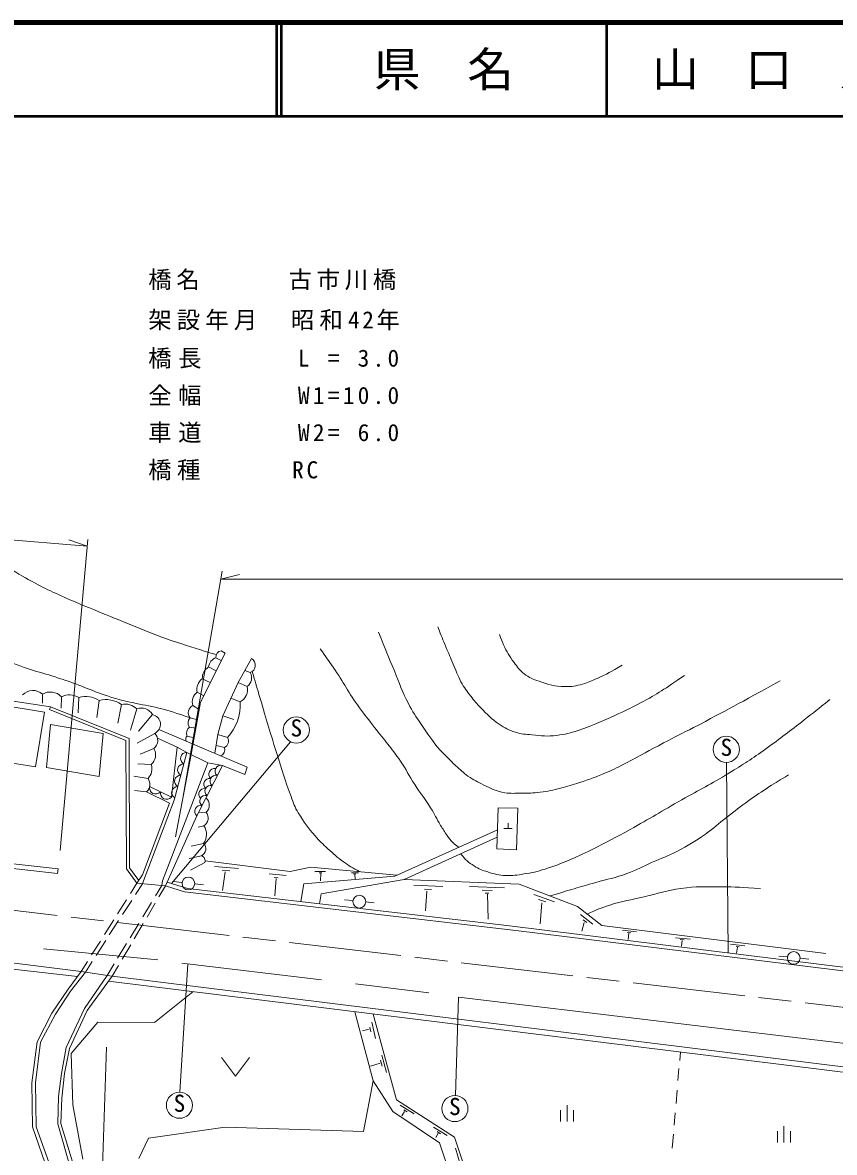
# Model space of a CAD drawing. Units: millimetres, scale not verified. Extents: x 40000 to 680000, y 20000 to 380000.
# Drawn here: x 270593 to 357376, y 259156 to 380000 of the extents above; entities that cross this region are included whole.
import ezdxf
from ezdxf.enums import TextEntityAlignment as Align

# ---------------------------------------------------------------- set-up
doc = ezdxf.new("R2010")
doc.units = ezdxf.units.MM
doc.header["$LTSCALE"] = 1000
doc.linetypes.add('CHAIN', pattern=[18.5, 12, -1.5, 3.5, -1.5])
for name, color, linetype, lineweight in [('M-BGD', 7, 'Continuous', 13), ('M-BMK', 2, 'CHAIN', 13), ('M-STR-HTXT', 7, 'Continuous', 13), ('M-STR-STR1', 1, 'Continuous', 13), ('M-TTL', 2, 'Continuous', 140), ('M-TTL-LINE', 7, 'Continuous', 50)]:
    doc.layers.add(name, color=color, linetype=linetype, lineweight=lineweight)
doc.layers.add('M-TTL-TXT', color=7, linetype='Continuous')
doc.styles.add('ＭＳ ゴシック', font='')
doc.styles.get('ＭＳ ゴシック').set_extended_font_data('MS Gothic')

msp = doc.modelspace()

# ---------------------------------------------------------------- linework, layer by layer
at = {"layer": 'M-BGD'}
for p, q in [((292230, 312570), (289616, 307309)), ((291265, 312072), (291827, 311760)), ((291815, 312807), (292230, 312570)), ((293631, 309405), (295048, 311970)), ((290473, 311077), (291284, 310667)), ((294352, 310710), (294937, 310472)), ((252869, 310005), (273584, 306813)), ((253224, 309433), (272933, 306252)), ((289806, 309821), (290660, 309410)), ((291982, 305837), (293631, 309405)), ((293631, 309405), (294611, 308992)), ((272704, 308165), (272704, 307215)), ((289254, 308367), (289954, 307989)), ((274765, 307891), (274728, 306668)), ((276600, 307803), (276544, 306156)), ((278789, 307495), (278520, 305679)), ((281157, 307069), (280767, 305054)), ((289616, 307309), (288609, 301708)), ((289475, 306527), (288791, 306972)), ((293861, 307346), (292857, 307732)), ((272933, 306252), (271989, 300403)), ((273584, 306813), (273482, 306525)), ((273482, 306525), (281630, 303198)), ((281979, 303417), (273584, 306813)), ((282811, 306587), (282139, 304331)), ((284469, 305985), (282973, 304196)), ((291468, 303842), (291982, 305837)), ((293184, 305474), (291982, 305837)), ((273575, 304915), (273145, 300319)), ((273575, 304915), (279209, 303947)), ((289116, 304530), (288443, 304642)), ((289275, 305414), (288499, 305629)), ((279209, 303947), (278779, 299352)), ((282035, 289591), (281979, 303417)), ((282833, 302943), (284714, 303976)), ((287131, 302514), (285001, 303472)), ((285174, 304392), (294585, 300366)), ((288199, 303681), (288928, 303484)), ((291130, 301844), (291468, 303842)), ((292494, 303519), (291468, 303842)), ((258541, 302574), (271989, 300403)), ((281686, 289475), (281630, 303198)), ((283146, 301747), (284636, 302362)), ((286497, 297154), (287131, 302514)), ((286505, 287912), (299230, 303088)), ((287131, 302514), (288143, 301934)), ((292160, 302467), (291272, 302685)), ((286809, 296842), (288143, 301934)), ((288609, 301708), (286925, 292920)), ((288143, 301934), (290405, 300839)), ((273145, 300319), (278779, 299352)), ((282927, 300715), (284345, 300632)), ((290405, 300839), (285545, 288205)), ((291954, 300543), (289234, 295164)), ((291954, 300543), (290405, 300839)), ((294338, 299577), (291954, 300543)), ((294585, 300366), (294338, 299577)), ((345858, 300868), (346022, 280483)), ((282500, 299381), (284001, 299162)), ((282552, 297859), (283855, 297724)), ((283855, 297724), (286306, 296504)), ((284168, 298290), (286497, 297154)), ((283400, 288857), (286306, 296504)), ((283411, 287901), (286809, 296842)), ((289234, 295164), (285872, 287656)), ((290216, 295533), (289412, 295516)), ((321277, 291637), (321425, 296014)), ((321425, 296014), (323520, 295992)), ((323520, 295992), (323396, 291533)), ((289977, 294097), (289361, 293959)), ((322049, 293797), (322942, 293797)), ((322496, 293797), (322496, 294379)), ((238013, 292978), (274341, 288999)), ((310377, 288705), (321289, 293640)), ((311384, 288341), (321319, 292887)), ((249678, 292203), (274395, 289496)), ((289946, 292197), (288599, 291916)), ((323396, 291533), (321277, 291637)), ((289704, 290888), (288391, 290587)), ((290064, 290161), (288551, 289355)), ((290104, 290346), (299208, 289190)), ((274341, 288999), (274395, 289496)), ((282819, 287937), (281686, 289475)), ((283020, 288255), (282035, 289591)), ((282819, 287937), (283400, 288857)), ((291111, 289743), (293659, 289515)), ((291921, 289355), (292749, 289285)), ((292253, 289155), (291976, 287167)), ((296949, 288936), (298781, 288766)), ((299208, 289190), (301358, 289657)), ((301358, 289657), (310604, 288808)), ((301844, 289205), (302966, 289209)), ((302297, 289052), (302588, 289062)), ((302458, 288974), (302454, 288203)), ((305750, 289058), (306497, 289052)), ((305980, 288928), (306213, 288935)), ((306099, 288881), (306144, 288414)), ((285545, 288205), (285469, 287693)), ((287999, 287000), (285872, 287656)), ((288219, 287387), (286049, 288051)), ((286736, 288122), (287645, 288026)), ((289001, 287880), (289925, 287782)), ((297489, 288553), (297913, 288530)), ((297715, 288443), (297549, 286605)), ((300324, 285983), (300666, 287894)), ((300666, 287894), (310377, 288705)), ((311384, 288341), (302504, 286814)), ((323660, 287835), (311384, 288341)), ((312402, 287757), (315507, 287580)), ((329899, 285451), (323660, 287835)), ((323313, 282877), (287918, 287009)), ((288219, 287387), (322368, 283426)), ((302504, 286814), (302342, 285749)), ((313544, 287321), (314303, 287279)), ((313815, 287113), (313679, 285005)), ((318370, 287585), (322095, 287440)), ((319720, 287198), (320793, 287170)), ((320038, 286886), (320440, 286872)), ((320287, 286782), (320358, 284101)), ((325233, 286745), (327463, 285949)), ((305004, 286184), (305913, 286087)), ((307269, 285941), (308193, 285843)), ((325746, 286191), (326521, 285970)), ((326085, 285866), (325940, 283588)), ((332516, 283442), (329899, 285451)), ((330235, 284585), (331550, 283574)), ((330519, 284045), (330900, 283754)), ((322368, 283426), (361860, 278512)), ((361746, 278153), (323313, 282877)), ((330623, 283761), (330373, 282806)), ((356445, 280443), (332516, 283442)), ((334715, 282923), (336231, 282750)), ((335223, 282684), (335617, 282650)), ((335414, 282589), (335343, 281915)), ((340395, 282123), (342001, 281954)), ((340902, 281914), (341299, 281877)), ((341090, 281825), (341044, 281212)), ((258914, 280719), (276855, 278512)), ((285055, 279754), (272821, 280946)), ((346254, 281440), (347795, 281252)), ((346860, 281191), (347205, 281157)), ((347001, 281095), (346915, 280468)), ((258785, 279973), (276449, 277964)), ((288271, 279329), (287384, 265596)), ((302530, 277610), (287632, 279406)), ((351449, 280163), (352357, 280067)), ((353713, 279921), (354638, 279823)), ((276855, 278512), (275457, 276626)), ((275724, 276387), (277302, 278444)), ((277194, 274552), (279633, 278087)), ((280156, 278007), (277485, 274330)), ((280156, 278007), (362842, 267759)), ((279764, 277468), (363248, 267104)), ((314015, 276226), (306167, 277172)), ((275457, 276626), (273728, 274040)), ((274114, 273942), (275724, 276387)), ((284687, 273051), (288789, 276348)), ((316871, 265244), (317209, 275773)), ((317209, 275773), (360743, 270539)), ((275235, 270367), (277194, 274552)), ((277485, 274330), (275604, 270256)), ((273728, 274040), (272139, 270971)), ((272522, 270944), (274114, 273942)), ((308086, 266814), (306117, 274197)), ((308052, 273956), (310550, 264793)), ((275769, 269736), (278643, 273097)), ((278643, 273097), (284687, 273051)), ((307640, 272345), (306940, 272151)), ((307723, 272553), (307827, 272041)), ((307931, 273079), (308325, 271321)), ((272139, 270971), (271594, 266593)), ((271968, 266587), (272522, 270944)), ((275235, 270367), (274740, 267610)), ((275062, 267579), (275604, 270256)), ((275948, 264245), (275769, 269736)), ((309004, 269559), (309488, 267696)), ((340912, 269877), (340837, 269003)), ((291844, 269298), (293344, 267298)), ((293344, 267298), (294844, 269298)), ((308810, 268700), (307785, 268375)), ((308844, 269018), (309018, 268381)), ((274424, 265136), (274740, 267610)), ((275062, 267579), (274770, 264963)), ((340764, 268146), (340654, 266861)), ((271594, 266593), (271658, 261892)), ((272050, 261908), (271968, 266587)), ((308086, 266814), (307025, 261400)), ((310173, 263527), (308086, 266814)), ((274424, 265136), (274368, 262219)), ((274770, 264963), (274687, 262256)), ((310550, 264793), (316768, 260768)), ((340566, 265830), (340444, 264391)), ((277046, 258450), (275948, 264245)), ((315148, 260193), (310173, 263527)), ((310950, 264198), (312455, 263266)), ((311426, 263543), (311135, 263081)), ((311343, 263714), (311707, 263488)), ((328095, 262461), (328095, 263686)), ((328795, 262461), (328795, 264211)), ((329495, 262461), (329495, 263686)), ((274687, 262256), (276175, 257344)), ((340358, 263389), (340247, 262083)), ((271658, 261892), (273314, 257032)), ((273737, 257122), (272050, 261908)), ((275760, 257334), (274368, 262219)), ((292253, 261840), (284057, 260693)), ((307025, 261400), (292253, 261840)), ((314526, 261869), (315966, 260946)), ((315029, 261204), (314761, 260752)), ((314895, 261384), (315269, 261131)), ((340164, 261111), (340036, 259613)), ((351282, 260213), (351282, 261438)), ((351982, 260213), (351982, 261963)), ((352682, 260213), (352682, 261438)), ((284057, 260693), (283005, 258496)), ((316145, 257186), (315148, 260193)), ((316768, 260768), (317902, 257371)), ((316869, 259596), (317386, 257902))]:
    msp.add_line(p, q, dxfattribs=at)
for centre, radius in [((299855, 304338), 1398), ((345824, 302265), 1398), ((288319, 287917), 683), ((306587, 285978), 683), ((353032, 279958), 683), ((287361, 264198), 1398), ((316804, 263848), 1398)]:
    msp.add_circle(centre, radius, dxfattribs=at)
for centre, radius, start, end in [((291692, 310919), 1230, 110.31268, 172.60127), ((291912, 312161), 653, 98.53345, 187.88099), ((294638, 311247), 831, 291.09395, 60.41367), ((291220, 309875), 1416, 121.87241, 182.15833), ((290685, 308656), 1460, 127.05108, 191.43742), ((293916, 309921), 1160, 306.7796, 28.33373), ((271686, 307075), 1491, 46.93355, 137.11739), ((273560, 306711), 1687, 44.38683, 120.50823), ((289934, 307367), 1210, 124.21689, 199.02746), ((293136, 308669), 1509, 298.67812, 12.33683), ((275603, 306190), 1896, 58.2811, 116.22503), ((277362, 305285), 2631, 57.14726, 106.83028), ((279514, 304731), 2857, 54.89859, 104.68912), ((281542, 305313), 1798, 45.12837, 102.3882), ((289189, 306182), 885, 116.76918, 218.71768), ((288538, 307089), 5329, 317.93245, 2.7599), ((283303, 305358), 1324, 28.26497, 111.82023), ((284259, 304940), 1066, 295.24736, 78.65697), ((288865, 304023), 748, 124.28748, 207.20696), ((288996, 305106), 722, 133.54714, 220.00382), ((283944, 303204), 1090, 309.42548, 45.06718), ((288407, 303360), 382, 122.90118, 214.53739), ((291884, 303133), 721, 292.4957, 32.30827), ((283369, 301686), 1436, 312.77387, 28.07767), ((291472, 302228), 728, 294.78656, 19.14246), ((288123, 301290), 644, 88.23067, 242.40784), ((282973, 300178), 1445, 315.34462, 18.31028), ((287805, 300076), 644, 88.23067, 242.40784), ((291151, 299588), 642, 85.41693, 221.08845), ((291783, 299954), 613, 73.81885, 232.52438), ((283065, 298530), 1129, 314.37397, 34.04043), ((287487, 298862), 644, 88.23067, 242.40784), ((290615, 298526), 642, 85.41693, 221.08845), ((291239, 298878), 613, 73.81885, 232.52438), ((284825, 298158), 670, 168.66609, 319.31368), ((285989, 297590), 670, 168.66609, 319.31368), ((287169, 297647), 644, 88.23067, 242.40784), ((290080, 297463), 642, 85.41693, 221.08845), ((290151, 296727), 613, 73.81885, 232.52438), ((290695, 297803), 613, 73.81885, 232.52438), ((289607, 295651), 613, 73.81885, 232.52438), ((289505, 296292), 1040, 313.10609, 48.30802), ((289463, 294920), 970, 301.97544, 39.11812), ((288566, 293170), 1688, 324.80312, 33.3185), ((289388, 291623), 800, 293.20127, 45.81577), ((289566, 290368), 538, 337.46585, 75.22688)]:
    msp.add_arc(centre, radius, start, end, dxfattribs=at)
for points, knots in [([(252012, 328519), (252501, 327541), (252644, 327279), (253071, 326496), (253862, 325045), (254290, 324216), (255244, 322866), (256129, 321615), (256674, 320945), (257690, 319797), (258646, 318718), (259255, 318181), (260307, 317196), (261131, 316425), (261529, 315907), (262461, 315272), (264079, 314170), (265091, 313715), (266831, 312818), (267916, 312259), (268499, 311884), (269635, 311439), (271769, 310604), (273053, 310387), (275220, 309640), (277255, 308938), (278336, 308372), (280396, 307749), (281141, 307524), (281569, 307435), (282328, 307264), (283422, 307018), (284052, 306956), (285139, 306683), (286473, 306348), (286928, 306177), (288499, 305629)], [0, 0, 0, 0, 1, 1, 1, 2, 2, 2, 3, 3, 3, 4, 4, 4, 5, 5, 5, 6, 6, 6, 7, 7, 7, 8, 8, 8, 9, 9, 9, 10, 10, 10, 11, 11, 11, 12, 12, 12, 12]), ([(291303, 312395), (289257, 312985), (288696, 313173), (287043, 313727), (284022, 314740), (282401, 315506), (279446, 316697), (277719, 317393), (276750, 317780), (275053, 318543), (273273, 319344), (272272, 319799), (270589, 320787), (269497, 321427), (268922, 321852), (267925, 322633), (266725, 323573), (266115, 324181), (265051, 325273), (264049, 326302), (263723, 326692), (262621, 328031)], [0, 0, 0, 0, 1, 1, 1, 2, 2, 2, 3, 3, 3, 4, 4, 4, 5, 5, 5, 6, 6, 6, 7, 7, 7, 7]), ([(308630, 314804), (309450, 312792), (309658, 312279), (310336, 310668), (310913, 309295), (311145, 308484), (311831, 307162), (312295, 306269), (312623, 305804), (313189, 304971), (313845, 304006), (314179, 303438), (314923, 302541), (315284, 302106), (315526, 301896), (315921, 301492), (316299, 301104), (316508, 300882), (316907, 300516), (317397, 300066), (317665, 299802), (318205, 299415), (318827, 298969), (319213, 298767), (319909, 298449), (320757, 298060), (321232, 297785), (322152, 297628), (322824, 297514), (323215, 297579), (323897, 297587), (324688, 297595), (325136, 297576), (325922, 297670), (326785, 297773), (327260, 297901), (328103, 298116), (328898, 298319), (329340, 298447), (330118, 298708), (331254, 299090), (331899, 299291), (332995, 299778), (333848, 300158), (334314, 300399), (335145, 300827), (336706, 301631), (337557, 302127), (339109, 302948), (340356, 303607), (341067, 303950), (342318, 304600), (345966, 306494), (347108, 307144), (351584, 309589)], [0, 0, 0, 0, 1, 1, 1, 2, 2, 2, 3, 3, 3, 4, 4, 4, 5, 5, 5, 6, 6, 6, 7, 7, 7, 8, 8, 8, 9, 9, 9, 10, 10, 10, 11, 11, 11, 12, 12, 12, 13, 13, 13, 14, 14, 14, 15, 15, 15, 16, 16, 16, 17, 17, 17, 18, 18, 18, 18]), ([(314968, 315366), (315384, 314322), (315491, 314053), (315841, 313217), (316143, 312494), (316318, 312092), (316631, 311374), (316949, 310642), (317072, 310204), (317456, 309504), (317807, 308862), (318057, 308530), (318505, 307951), (318893, 307449), (319116, 307169), (319564, 306720), (320291, 305991), (320665, 305523), (321527, 304960), (322162, 304545), (322547, 304330), (323272, 304103), (323942, 303893), (324348, 303883), (325048, 303823), (326085, 303734), (326681, 303616), (327712, 303760), (328615, 303887), (329122, 303997), (329986, 304290), (331732, 304883), (332677, 305316), (334348, 306097), (335258, 306523), (335765, 306767), (336654, 307234), (338570, 308241), (339179, 308709), (341358, 310163)], [0, 0, 0, 0, 1, 1, 1, 2, 2, 2, 3, 3, 3, 4, 4, 4, 5, 5, 5, 6, 6, 6, 7, 7, 7, 8, 8, 8, 9, 9, 9, 10, 10, 10, 11, 11, 11, 12, 12, 12, 13, 13, 13, 13]), ([(321559, 314552), (321742, 314030), (321812, 313873), (322006, 313451), (322363, 312674), (322612, 312253), (323128, 311571), (323509, 311067), (323699, 310745), (324197, 310356), (324755, 309921), (325147, 309771), (325818, 309546), (326858, 309196), (327472, 308994), (328570, 308975), (329316, 308962), (329740, 309049), (330460, 309245), (331088, 309415), (331411, 309599), (332008, 309857), (333093, 310328), (333448, 310561), (334687, 311270)], [0, 0, 0, 0, 1, 1, 1, 2, 2, 2, 3, 3, 3, 4, 4, 4, 5, 5, 5, 6, 6, 6, 7, 7, 7, 8, 8, 8, 8]), ([(302414, 313008), (303094, 312072), (303267, 311818), (303801, 311046), (304946, 309387), (305419, 308344), (306605, 306715), (307215, 305876), (307593, 305434), (308225, 304612), (309304, 303208), (309970, 302466), (310982, 301013), (311638, 300072), (311881, 299464), (312509, 298505), (313152, 297523), (313592, 297027), (314207, 296028), (314654, 295301), (314844, 294859), (315282, 294127), (315535, 293704), (315684, 293471), (315967, 293068), (316187, 292756), (316304, 292572), (316575, 292304), (316800, 292083), (316898, 292006), (317198, 291790)], [0, 0, 0, 0, 1, 1, 1, 2, 2, 2, 3, 3, 3, 4, 4, 4, 5, 5, 5, 6, 6, 6, 7, 7, 7, 8, 8, 8, 9, 9, 9, 10, 10, 10, 10]), ([(295144, 310588), (295492, 309400), (295581, 309101), (295864, 308149), (296584, 305718), (296968, 304350), (297732, 301932), (298317, 300080), (298596, 299023), (299297, 297212), (299568, 296514), (299672, 296093), (300069, 295459), (300696, 294457), (301072, 293902), (301852, 293013), (302352, 292444), (302662, 292151), (303223, 291642), (303854, 291071), (304198, 290735), (304890, 290240), (305541, 289776), (305800, 289630), (306636, 289172)], [0, 0, 0, 0, 1, 1, 1, 2, 2, 2, 3, 3, 3, 4, 4, 4, 5, 5, 5, 6, 6, 6, 7, 7, 7, 8, 8, 8, 8]), ([(317405, 291085), (317993, 290450), (318211, 290186), (318861, 289792), (319390, 289472), (319719, 289336), (320310, 289154), (321046, 288927), (321473, 288793), (322242, 288764), (322999, 288736), (323424, 288826), (324174, 288936), (325076, 289068), (325579, 289187), (326448, 289465), (328443, 290104), (329518, 290604), (331402, 291522), (333042, 292320), (333933, 292822), (335530, 293703), (337709, 294904), (338898, 295634), (341061, 296865), (343024, 297983), (344165, 298538), (346093, 299716), (347671, 300680), (348544, 301242), (350050, 302318), (351679, 303482), (352561, 304177), (354139, 305410), (355214, 306250), (355558, 306522), (356873, 307583)], [0, 0, 0, 0, 1, 1, 1, 2, 2, 2, 3, 3, 3, 4, 4, 4, 5, 5, 5, 6, 6, 6, 7, 7, 7, 8, 8, 8, 9, 9, 9, 10, 10, 10, 11, 11, 11, 12, 12, 12, 12]), ([(326941, 286581), (329327, 287290), (329933, 287473), (331857, 288025), (333162, 288399), (333921, 288518), (335201, 288970), (336295, 289356), (336852, 289712), (337912, 290185), (338941, 290645), (339553, 290830), (340550, 291358), (341779, 292010), (342454, 292409), (343593, 293207), (344506, 293847), (344954, 294290), (345836, 294973), (346766, 295692), (347279, 296106), (348235, 296790), (349059, 297381), (349534, 297693), (350385, 298244), (351195, 298770), (351465, 298934), (352483, 299553)], [0, 0, 0, 0, 1, 1, 1, 2, 2, 2, 3, 3, 3, 4, 4, 4, 5, 5, 5, 6, 6, 6, 7, 7, 7, 8, 8, 8, 9, 9, 9, 9]), ([(330939, 284653), (332044, 285151), (332393, 285287), (333355, 285611), (334753, 286083), (335594, 286147), (337032, 286484), (338572, 286844), (339409, 287191), (340978, 287398), (342628, 287615), (343572, 287568), (345236, 287564), (346897, 287560), (347469, 287519), (349484, 287377)], [0, 0, 0, 0, 1, 1, 1, 2, 2, 2, 3, 3, 3, 4, 4, 4, 5, 5, 5, 5])]:
    msp.add_open_spline(points, degree=3, knots=knots, dxfattribs=at)
at = {"layer": 'M-BMK'}
msp.add_line((262371, 285902), (361625, 274282), dxfattribs=at)
at = {"layer": 'M-STR-HTXT'}
for p, q in [((240182, 327032), (277499, 324002)), ((274610, 291463), (277562, 324712)), ((277499, 324002), (275546, 324662)), ((291936, 321329), (287675, 296833)), ((291787, 320473), (293787, 320973)), ((291787, 320473), (466871, 320473)), ((279572, 270395), (278653, 244357))]:
    msp.add_line(p, q, dxfattribs=at)
at = {"layer": 'M-STR-STR1'}
for p, q in [((282128, 286846), (282819, 287937)), ((283400, 287884), (282664, 286745)), ((282819, 287937), (285872, 287656)), ((284810, 286609), (285469, 287693)), ((285872, 287656), (285172, 286475)), ((280744, 284657), (281696, 286162)), ((282258, 286116), (281283, 284606)), ((283431, 284338), (284372, 285888)), ((284772, 285799), (283897, 284323)), ((279347, 282450), (280340, 284019)), ((280857, 283946), (279864, 282410)), ((282084, 282122), (283012, 283649)), ((283492, 283638), (282526, 282008)), ((277967, 280270), (278908, 281756)), ((279476, 281809), (278452, 280224)), ((280746, 279918), (281702, 281493)), ((282149, 281372), (281234, 279827)), ((276855, 278512), (277520, 279563)), ((278029, 279569), (277302, 278444)), ((279633, 278087), (280379, 279316)), ((276855, 278512), (280156, 278007)), ((280833, 279150), (280156, 278007))]:
    msp.add_line(p, q, dxfattribs=at)
at = {"layer": 'M-TTL'}
msp.add_line((680000, 380000), (40000, 380000), dxfattribs=at)
at = {"layer": 'M-TTL-LINE'}
for p, q in [((297750, 380000), (297750, 370000)), ((298250, 380000), (298250, 370000)), ((333000, 380000), (333000, 370000)), ((40000, 370000), (680000, 370000))]:
    msp.add_line(p, q, dxfattribs=at)

# ---------------------------------------------------------------- texts
at = {"layer": 'M-BGD', "style": 'ＭＳ ゴシック'}
for p in [(299230, 303088), (345199, 301015), (286736, 262948), (316179, 262598)]:
    msp.add_text('S', height=1833, dxfattribs=at).set_placement(p, align=Align.BOTTOM_LEFT)
at = {"layer": 'M-STR-HTXT', "char_height": 1833, "attachment_point": 7, "style": 'ＭＳ ゴシック'}
for s, insert in [('\\T1.2;橋名\u3000\u3000\u3000古市川橋', (284025, 351383)), ('\\T1.22;架設年月\u3000昭和42年', (284025, 347088)), ('\\T1.28;橋長\u3000\u3000\u3000L\\~=\\~3.0', (284025, 342990)), ('\\T1.28;全幅\u3000\u3000\u3000W1=10.0', (284025, 339010)), ('\\T1.28;車道\u3000\u3000\u3000W2=\\~6.0', (284025, 335030)), ('\\T1.23;橋種\u3000\u3000\u3000RC', (284025, 331049))]:
    msp.add_mtext(s, dxfattribs=dict(at, insert=insert))
at = {"layer": 'M-TTL-TXT', "style": 'ＭＳ ゴシック'}
for s, p in [('県\u3000名', (315625, 375000)), ('山\u3000口\u3000県', (350375, 375000))]:
    msp.add_text(s, height=3666, dxfattribs=at).set_placement(p, align=Align.MIDDLE_CENTER)

doc.saveas('drawing.dxf')
